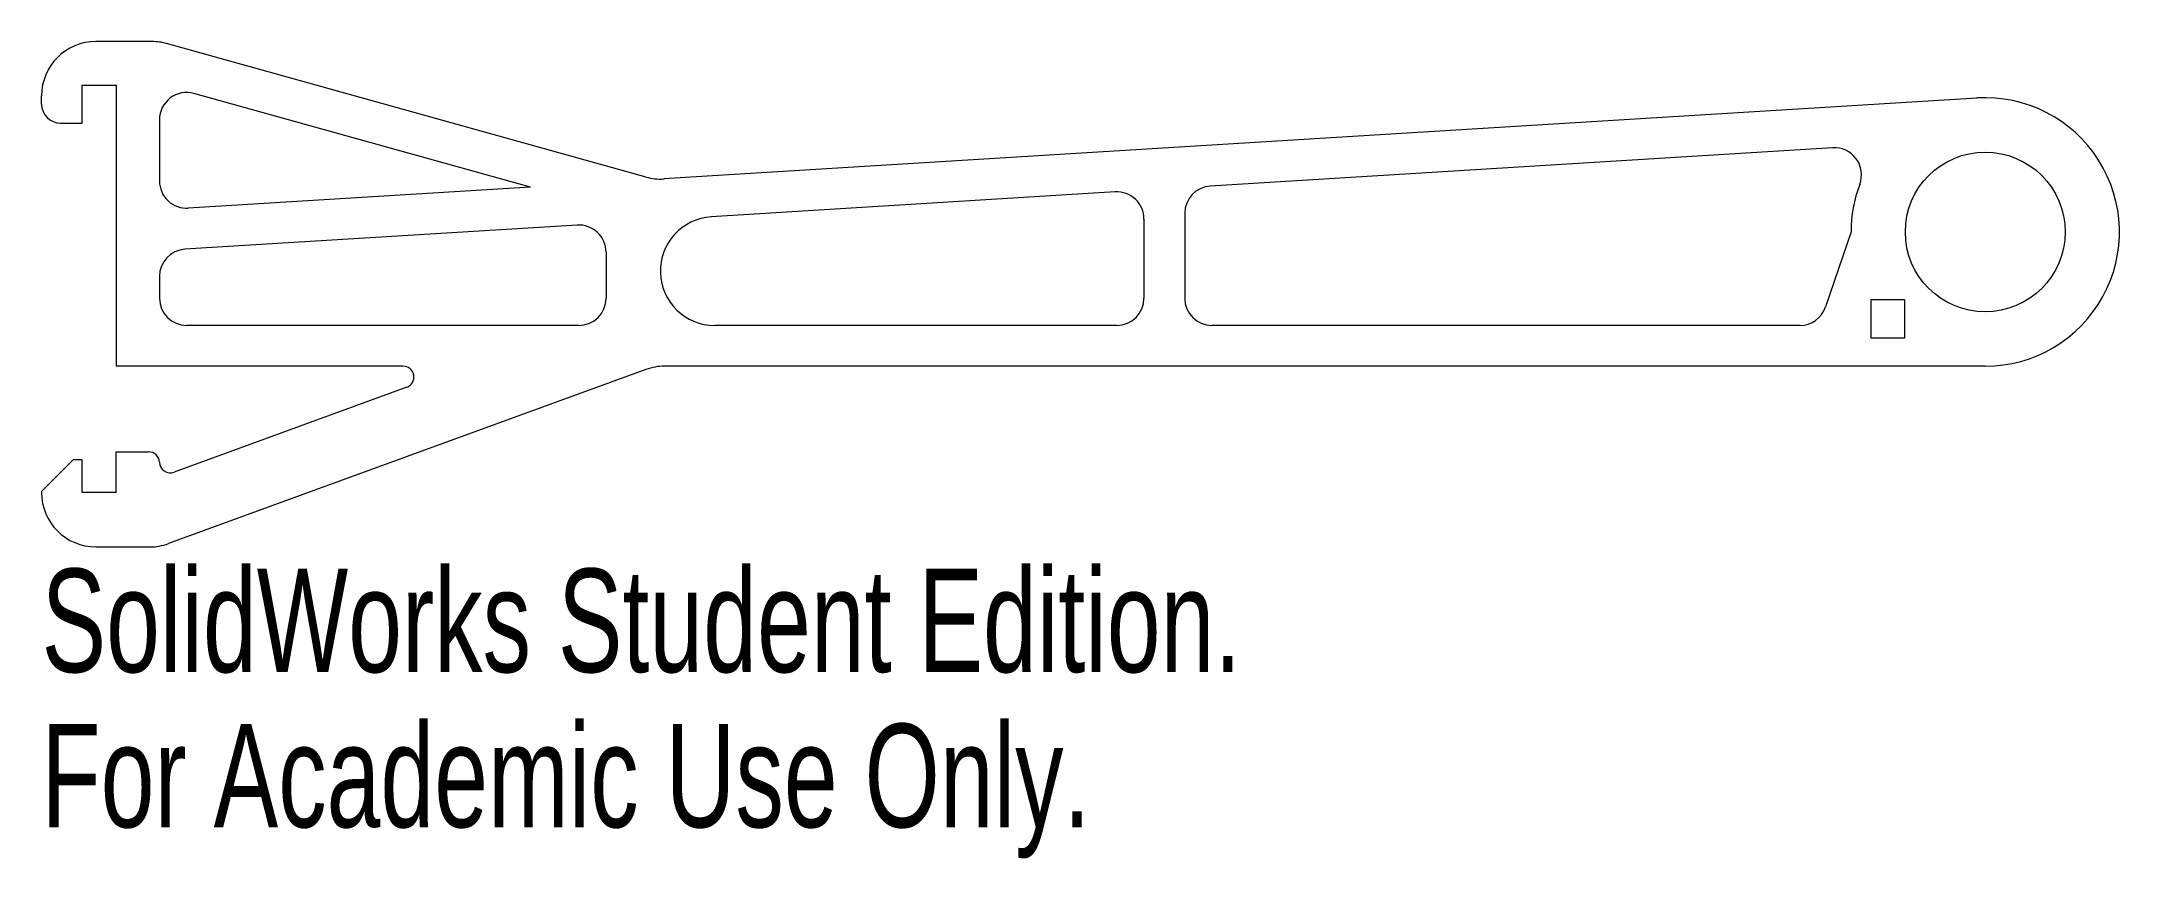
# Model space of a CAD drawing. Header units: inches. Extents: x -3.58 to 0.25, y -1.15 to 0.35.
import ezdxf

# ---------------------------------------------------------------- set-up
doc = ezdxf.new("R2010")
doc.units = ezdxf.units.IN
doc.header["$MEASUREMENT"] = 0
doc.styles.add('SLDTEXTSTYLE0', font='TXT', dxfattribs={"width": 0.7})

msp = doc.modelspace()

# ---------------------------------------------------------------- linework, layer by layer
at = {"color": 7, "linetype": 'Continuous', "lineweight": 15}
for p, q in [((-3.3737, 0.3504), (-3.477, 0.3504)), ((-2.4644, 0.1011), (-3.3468, 0.3467)), ((-3.502, 0.2004), (-3.502, 0.2704)), ((-3.502, 0.2704), (-3.44, 0.2704)), ((-3.44, 0.2704), (-3.44, -0.247)), ((-3.577, 0.2354), (-3.577, 0.2504)), ((-2.6772, 0.0825), (-3.2966, 0.2549)), ((-0.0152, 0.2465), (-2.4315, 0.0976)), ((-3.542, 0.2004), (-3.502, 0.2004)), ((-3.36, 0.2067), (-3.36, 0.0936)), ((-0.2809, 0.155), (-1.4263, 0.0844)), ((-2.6772, 0.0825), (-3.3069, 0.0437)), ((-1.6013, 0.0736), (-2.3444, 0.0278)), ((-2.5913, 0.0126), (-3.3131, -0.0319)), ((-1.5482, 0.0237), (-1.5482, -0.122)), ((-1.4732, 0.0345), (-1.4732, -0.122)), ((-0.247, 0), (-0.294, -0.1381)), ((-2.5382, -0.0373), (-2.5382, -0.122)), ((-3.36, -0.0818), (-3.36, -0.122)), ((-0.2105, -0.125), (-0.2105, -0.195)), ((-0.148, -0.125), (-0.2105, -0.125)), ((-0.148, -0.195), (-0.148, -0.125)), ((-2.5882, -0.172), (-3.31, -0.172)), ((-1.5982, -0.172), (-2.3382, -0.172)), ((-0.3413, -0.172), (-1.4232, -0.172)), ((-0.2105, -0.195), (-0.148, -0.195)), ((-2.9116, -0.247), (-3.44, -0.247)), ((-2.4648, -0.2531), (-3.3434, -0.5736)), ((0, -0.247), (-2.4306, -0.247)), ((-2.9047, -0.2858), (-3.3331, -0.4421)), ((-3.519, -0.4196), (-3.577, -0.4776)), ((-3.502, -0.4196), (-3.519, -0.4196)), ((-3.502, -0.4796), (-3.502, -0.4196)), ((-3.44, -0.4046), (-3.38, -0.4046)), ((-3.44, -0.4796), (-3.44, -0.4046)), ((-3.577, -0.4776), (-3.577, -0.4796)), ((-3.44, -0.4796), (-3.502, -0.4796)), ((-3.477, -0.5796), (-3.3777, -0.5796))]:
    msp.add_line(p, q, dxfattribs=at)
msp.add_circle((0, 0), 0.147, dxfattribs=at)
for centre, radius, start, end in [((-3.477, 0.2504), 0.1, 90, 180), ((-3.3737, 0.2504), 0.1, 74.4447, 90), ((-3.542, 0.2354), 0.035, 180, 270), ((-3.31, 0.2067), 0.05, 74.4447, 180), ((0, 0), 0.247, 270, 93.5269), ((-0.2778, 0.1051), 0.05, 339.2734, 93.5269), ((-3.31, 0.0936), 0.05, 180, 273.5269), ((-2.4376, 0.1974), 0.1, 254.4447, 273.5269), ((-1.4232, 0.0345), 0.05, 93.5269, 180), ((0, 0), 0.247, 159.2734, 180), ((-1.5982, 0.0237), 0.05, 0, 93.5269), ((-2.5882, -0.0373), 0.05, 0, 93.5269), ((-2.3382, -0.072), 0.1, 93.5269, 270), ((-3.31, -0.0818), 0.05, 93.5269, 180), ((-3.31, -0.122), 0.05, 180, 270), ((-2.5882, -0.122), 0.05, 270, 0), ((-1.5982, -0.122), 0.05, 270, 0), ((-1.4232, -0.122), 0.05, 180, 270), ((-0.3413, -0.122), 0.05, 270, 341.2162), ((-2.9116, -0.267), 0.02, 290.0424, 90), ((-2.4306, -0.347), 0.1, 90, 110.0424), ((-3.38, -0.4246), 0.02, 1.8929, 90), ((-3.34, -0.4233), 0.02, 181.8929, 290.0424), ((-3.477, -0.4796), 0.1, 180, 270), ((-3.3777, -0.4796), 0.1, 270, 290.0424)]:
    msp.add_arc(centre, radius, start, end, dxfattribs=at)

# ---------------------------------------------------------------- texts
at = {"color": 7, "linetype": 'Continuous', "char_height": 0.1903, "attachment_point": 1, "style": 'SLDTEXTSTYLE0'}
for s, insert in [('SolidWorks Student Edition.', (-3.577, -0.6198)), ('For Academic Use Only.', (-3.577, -0.9052))]:
    msp.add_mtext(s, dxfattribs=dict(at, insert=insert))

doc.saveas('drawing.dxf')
